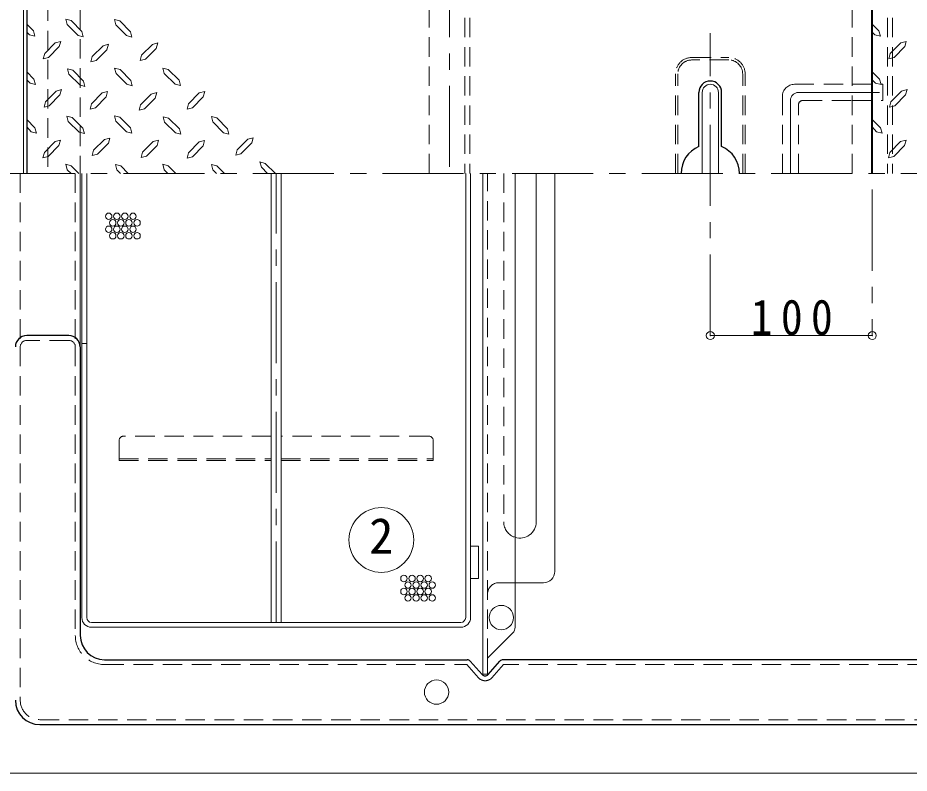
# Model space of a CAD drawing. Units: millimetres at full size, sheet at 1:10; details may follow other scales. Extents: x -2115 to 1935, y -1423 to 1387.
# Drawn here: x -1209 to -658, y 297 to 763 of the extents above; entities that cross this region are included whole.
import ezdxf
from ezdxf.enums import TextEntityAlignment as Align

# ---------------------------------------------------------------- set-up
doc = ezdxf.new("R2010")
doc.units = ezdxf.units.MM
doc.header["$LTSCALE"] = 10
doc.header["$PDMODE"] = 32
doc.header["$PDSIZE"] = 5
doc.linetypes.add('CHAIN1', pattern=[8, 5, -1, 1, -1])
doc.linetypes.add('DASHED1', pattern=[1.8, 1.2, -0.6])
doc.layers.add('0-0____1', color=4, linetype='Continuous', lineweight=9)
doc.styles.add('ＭＳ ゴシック', font='')
doc.styles.get('ＭＳ ゴシック').set_extended_font_data('MS Gothic')

msp = doc.modelspace()

# ---------------------------------------------------------------- linework, layer by layer
at = {"layer": '0-0____1', "color": 7, "lineweight": 18}
for p, q in [((-1205.06, 1001.76), (-1205.06, 666.76)), ((-786.06, 666.76), (-786.06, 716.76)), ((-776.06, 666.76), (-776.06, 716.76)), ((-1170.06, 559.76), (-1170.06, 666.76)), ((-1052.06, 389.76), (-1052.06, 666.76)), ((-1046.06, 389.76), (-1046.06, 666.76)), ((-932.06, 666.76), (-932.06, 392.76)), ((-929.06, 392.76), (-929.06, 666.76)), ((-921.56, 357.76), (-921.56, 666.76)), ((-901.56, 666.76), (-901.56, 386.83)), ((-1169.06, 561.76), (-1166.06, 561.76)), ((-1169.06, 392.76), (-1169.06, 561.76)), ((-1166.06, 561.76), (-1166.06, 392.76)), ((-929.06, 436.76), (-924.06, 436.76)), ((-924.06, 416.76), (-924.06, 436.76)), ((-929.06, 416.76), (-924.06, 416.76)), ((-935.06, 389.76), (-1163.06, 389.76)), ((-1163.06, 386.76), (-935.06, 386.76)), ((-903.02, 383.3), (-918.56, 367.76)), ((-918.56, 367.76), (-918.56, 357.76)), ((-921.56, 357.76), (-918.56, 357.76)), ((-1225.06, 296.76), (384.94, 296.76))]:
    msp.add_line(p, q, dxfattribs=at)
at = {"layer": '0-0____1', "color": 1, "lineweight": 40}
msp.add_line((-681.06, 666.76), (-681.06, 1000.76), dxfattribs=at)
at = {"layer": '0-0____1', "color": 7, "linetype": 'DASHED1', "lineweight": 18}
for p, q in [((-954.56, 666.76), (-954.56, 960.76)), ((-929.56, 960.76), (-929.56, 666.76)), ((-693.56, 666.76), (-693.56, 960.76)), ((-668.56, 960.76), (-668.56, 666.76)), ((-792.56, 738.26), (-769.56, 738.26)), ((-769.56, 736.76), (-792.56, 736.76)), ((-802.56, 666.76), (-802.56, 728.26)), ((-801.06, 666.76), (-801.06, 728.26)), ((-761.06, 666.76), (-761.06, 728.26)), ((-759.56, 666.76), (-759.56, 728.26)), ((-729.06, 721.76), (-693.56, 721.76)), ((-736.56, 666.76), (-736.56, 714.26)), ((-724.06, 711.76), (-693.56, 711.76)), ((-726.56, 666.76), (-726.56, 709.26)), ((-1177.06, 563.76), (-1203.06, 563.76)), ((-1207.06, 559.76), (-1207.06, 341.76)), ((-1173.06, 559.76), (-1173.06, 381.76)), ((-1155.06, 363.76), (-931.32, 363.76)), ((-924.2, 355.63), (-931.32, 363.76)), ((-915.93, 355.63), (-908.8, 363.76)), ((-431.32, 363.76), (-908.8, 363.76)), ((-1195.06, 329.76), (354.94, 329.76))]:
    msp.add_line(p, q, dxfattribs=at)
at = {"layer": '0-0____1', "linetype": 'CHAIN1'}
for p, q in [((-942.06, 960.76), (-942.06, 666.76)), ((-781.06, 566.76), (-781.06, 753.26)), ((-726.56, 716.76), (-674.56, 716.76)), ((-731.56, 666.76), (-731.56, 711.76)), ((-1383.39, 666.76), (744.94, 666.76)), ((-1049.06, 389.76), (-1049.06, 666.76)), ((-681.06, 656.76), (-681.06, 566.76))]:
    msp.add_line(p, q, dxfattribs=at)
at = {"layer": '0-0____1', "linetype": 'DASHED1'}
for p, q in [((-932.56, 960.76), (-932.56, 666.76)), ((-671.56, 960.76), (-671.56, 666.76)), ((-1190.06, 772.83), (-1190.06, 666.76)), ((-1170.06, 767.65), (-1170.06, 666.76)), ((-693.56, 721.76), (-674.56, 721.76)), ((-674.56, 711.76), (-674.56, 721.76)), ((-693.56, 711.76), (-674.56, 711.76)), ((-1207.06, 666.76), (-1207.06, 559.76)), ((-1173.06, 666.76), (-1173.06, 559.76)), ((-918.56, 367.76), (-918.56, 666.76)), ((-908.56, 666.76), (-908.56, 451.76)), ((-1146.06, 501.76), (-1146.06, 489.76)), ((-1052.06, 504.76), (-1143.06, 504.76)), ((-955.06, 504.76), (-1046.06, 504.76)), ((-952.06, 501.76), (-952.06, 489.76)), ((-1146.06, 490.76), (-1052.06, 490.76)), ((-1146.06, 489.76), (-1052.06, 489.76)), ((-1046.06, 490.76), (-952.06, 490.76)), ((-1046.06, 489.76), (-952.06, 489.76)), ((-911.56, 414.26), (-901.56, 414.26))]:
    msp.add_line(p, q, dxfattribs=at)
at = {"layer": '0-0____1', "color": 5, "lineweight": 25}
for p, q in [((-1203.06, 776.62), (-1203.06, 666.76)), ((-788.06, 683.34), (-788.06, 716.76)), ((-774.06, 683.34), (-774.06, 716.76)), ((-1177.06, 566.76), (-1203.06, 566.76)), ((-1170.06, 559.76), (-1170.06, 381.76)), ((-1155.06, 366.76), (-931.1, 366.76)), ((-921.94, 357.61), (-929.22, 365.91)), ((-918.18, 357.61), (-910.9, 365.91)), ((-431.1, 366.76), (-909.02, 366.76)), ((-1195.06, 326.76), (354.94, 326.76))]:
    msp.add_line(p, q, dxfattribs=at)
at = {"layer": '0-0____1'}
for p, q in [((-1178.96, 761.89), (-1175.6, 761.05)), ((-1178.12, 758.63), (-1178.96, 761.89)), ((-1168.99, 754.43), (-1175.6, 761.05)), ((-1148.93, 761.78), (-1145.57, 760.84)), ((-1148.09, 758.42), (-1148.93, 761.78)), ((-1139.06, 754.22), (-1145.57, 760.84)), ((-1198.91, 754.75), (-1203.06, 758.9)), ((-1198.91, 754.75), (-1198.07, 751.39)), ((-1171.4, 751.91), (-1178.12, 758.63)), ((-1168.99, 754.43), (-1168.15, 751.07)), ((-1141.48, 751.81), (-1148.09, 758.42)), ((-1139.06, 754.22), (-1138.12, 750.86)), ((-676.91, 754.75), (-681.06, 758.9)), ((-676.91, 754.75), (-676.07, 751.39)), ((-1201.43, 752.23), (-1203.06, 753.86)), ((-1201.43, 752.23), (-1198.07, 751.39)), ((-1171.4, 751.91), (-1168.15, 751.07)), ((-1141.48, 751.81), (-1138.12, 750.86)), ((-679.43, 752.23), (-681.06, 753.86)), ((-679.43, 752.23), (-676.07, 751.39)), ((-1185.47, 747.4), (-1191.98, 740.78)), ((-1182.95, 744.98), (-1189.57, 738.26)), ((-1185.47, 747.4), (-1182.11, 748.24)), ((-1182.95, 744.98), (-1182.11, 748.24)), ((-1155.97, 745.51), (-1162.58, 738.89)), ((-1153.55, 743.09), (-1160.17, 736.48)), ((-1155.97, 745.51), (-1152.61, 746.45)), ((-1153.55, 743.09), (-1152.61, 746.45)), ((-1125.52, 746.35), (-1132.13, 739.73)), ((-1125.52, 746.35), (-1122.16, 747.29)), ((-1123.1, 743.93), (-1122.16, 747.29)), ((-663.47, 747.4), (-669.98, 740.78)), ((-660.95, 744.98), (-667.57, 738.26)), ((-663.47, 747.4), (-660.11, 748.24)), ((-660.95, 744.98), (-660.11, 748.24)), ((-1192.93, 737.42), (-1191.98, 740.78)), ((-1189.57, 738.26), (-1192.93, 737.42)), ((-670.93, 737.42), (-669.98, 740.78)), ((-667.57, 738.26), (-670.93, 737.42)), ((-1198.6, 724.93), (-1203.06, 729.39)), ((-1177.91, 731.33), (-1174.55, 730.39)), ((-1177.07, 727.97), (-1177.91, 731.33)), ((-1170.35, 721.36), (-1177.07, 727.97)), ((-1167.94, 723.77), (-1174.55, 730.39)), ((-1148.83, 731.75), (-1145.47, 730.81)), ((-1147.88, 728.39), (-1148.83, 731.75)), ((-1141.27, 721.78), (-1147.88, 728.39)), ((-1138.85, 724.19), (-1145.47, 730.81)), ((-1119.01, 731.75), (-1115.65, 730.91)), ((-1118.17, 728.5), (-1119.01, 731.75)), ((-1111.45, 721.88), (-1118.17, 728.5)), ((-1109.03, 724.3), (-1115.65, 730.91)), ((-676.6, 724.93), (-681.06, 729.39)), ((-1201.01, 722.41), (-1203.06, 724.46)), ((-1201.01, 722.41), (-1197.65, 721.57)), ((-1198.6, 724.93), (-1197.65, 721.57)), ((-1170.35, 721.36), (-1167.1, 720.41)), ((-1167.94, 723.77), (-1167.1, 720.41)), ((-1141.27, 721.78), (-1137.91, 720.83)), ((-1138.85, 724.19), (-1137.91, 720.83)), ((-1111.45, 721.88), (-1108.19, 720.94)), ((-1109.03, 724.3), (-1108.19, 720.94)), ((-679.01, 722.41), (-681.06, 724.46)), ((-679.01, 722.41), (-675.65, 721.57)), ((-676.6, 724.93), (-675.65, 721.57)), ((-1184.95, 717.58), (-1191.56, 710.96)), ((-1184.95, 717.58), (-1181.59, 718.52)), ((-1182.53, 715.16), (-1181.59, 718.52)), ((-1156.49, 716.42), (-1163, 709.81)), ((-1156.49, 716.42), (-1153.13, 717.26)), ((-1153.97, 714.01), (-1153.13, 717.26)), ((-1126.15, 715.69), (-1132.76, 709.07)), ((-1126.15, 715.69), (-1122.79, 716.63)), ((-1123.73, 713.27), (-1122.79, 716.63)), ((-1096.54, 716.42), (-1103.15, 709.81)), ((-1096.54, 716.42), (-1093.18, 717.26)), ((-1094.12, 714.01), (-1093.18, 717.26)), ((-662.95, 717.58), (-669.56, 710.96)), ((-662.95, 717.58), (-659.59, 718.52)), ((-660.53, 715.16), (-659.59, 718.52)), ((-1192.4, 707.6), (-1191.56, 710.96)), ((-1182.53, 715.16), (-1189.15, 708.55)), ((-1153.97, 714.01), (-1160.59, 707.29)), ((-1123.73, 713.27), (-1130.35, 706.66)), ((-1094.12, 714.01), (-1100.74, 707.29)), ((-670.4, 707.6), (-669.56, 710.96)), ((-660.53, 715.16), (-667.15, 708.55)), ((-1189.15, 708.55), (-1192.4, 707.6)), ((-1163.95, 706.45), (-1163, 709.81)), ((-1160.59, 707.29), (-1163.95, 706.45)), ((-1133.6, 705.71), (-1132.76, 709.07)), ((-1130.35, 706.66), (-1133.6, 705.71)), ((-1103.99, 706.45), (-1103.15, 709.81)), ((-1100.74, 707.29), (-1103.99, 706.45)), ((-667.15, 708.55), (-670.4, 707.6)), ((-1197.97, 694.9), (-1203.06, 699.99)), ((-1178.33, 702.14), (-1174.97, 701.3)), ((-1177.39, 698.89), (-1178.33, 702.14)), ((-1170.77, 692.27), (-1177.39, 698.89)), ((-1168.36, 694.69), (-1174.97, 701.3)), ((-1148.93, 702.35), (-1145.57, 701.41)), ((-1148.09, 698.99), (-1148.93, 702.35)), ((-1141.48, 692.38), (-1148.09, 698.99)), ((-1139.06, 694.9), (-1145.57, 701.41)), ((-1118.8, 701.72), (-1115.44, 700.88)), ((-1117.96, 698.47), (-1118.8, 701.72)), ((-1108.82, 694.27), (-1115.44, 700.88)), ((-1079.11, 694.37), (-1085.72, 700.99)), ((-675.97, 694.9), (-681.06, 699.99)), ((-1200.38, 692.38), (-1203.06, 695.44)), ((-1197.97, 694.9), (-1197.02, 691.54)), ((-1168.36, 694.69), (-1167.41, 691.33)), ((-1139.06, 694.9), (-1138.12, 691.54)), ((-1111.24, 691.85), (-1117.96, 698.47)), ((-1108.82, 694.27), (-1107.98, 690.91)), ((-1081.52, 691.85), (-1088.14, 698.57)), ((-1079.11, 694.37), (-1078.27, 691.01)), ((-678.38, 692.38), (-681.06, 695.44)), ((-675.97, 694.9), (-675.02, 691.54)), ((-1200.38, 692.38), (-1197.02, 691.54)), ((-1170.77, 692.27), (-1167.41, 691.33)), ((-1155.13, 687.76), (-1151.77, 688.6)), ((-1152.61, 685.34), (-1151.77, 688.6)), ((-1141.48, 692.38), (-1138.12, 691.54)), ((-1111.24, 691.85), (-1107.98, 690.91)), ((-1081.52, 691.85), (-1078.27, 691.01)), ((-1066.61, 687.97), (-1073.23, 681.35)), ((-1066.61, 687.97), (-1063.25, 688.81)), ((-1064.09, 685.55), (-1063.25, 688.81)), ((-678.38, 692.38), (-675.02, 691.54)), ((-1185.58, 686.39), (-1192.19, 679.78)), ((-1183.16, 683.98), (-1189.78, 677.26)), ((-1185.58, 686.39), (-1182.22, 687.23)), ((-1183.16, 683.98), (-1182.22, 687.23)), ((-1155.13, 687.76), (-1161.74, 681.14)), ((-1152.61, 685.34), (-1159.33, 678.62)), ((-1124.99, 686.5), (-1131.61, 679.88)), ((-1122.58, 684.08), (-1129.19, 677.36)), ((-1124.99, 686.5), (-1121.63, 687.34)), ((-1122.58, 684.08), (-1121.63, 687.34)), ((-1096.64, 686.18), (-1103.15, 679.57)), ((-1096.64, 686.18), (-1093.28, 687.02)), ((-1094.12, 683.77), (-1093.28, 687.02)), ((-1064.09, 685.55), (-1070.81, 678.83)), ((-663.58, 686.39), (-670.19, 679.78)), ((-661.16, 683.98), (-667.78, 677.26)), ((-663.58, 686.39), (-660.22, 687.23)), ((-661.16, 683.98), (-660.22, 687.23)), ((-1193.14, 676.42), (-1192.19, 679.78)), ((-1189.78, 677.26), (-1193.14, 676.42)), ((-1162.58, 677.78), (-1161.74, 681.14)), ((-1159.33, 678.62), (-1162.58, 677.78)), ((-1074.07, 677.99), (-1073.23, 681.35)), ((-1070.81, 678.83), (-1074.07, 677.99)), ((-671.14, 676.42), (-670.19, 679.78)), ((-667.78, 677.26), (-671.14, 676.42)), ((-1178.96, 672.43), (-1175.6, 671.48)), ((-1178.02, 669.07), (-1178.96, 672.43)), ((-1170.88, 666.76), (-1175.6, 671.48)), ((-1148.3, 672.22), (-1144.94, 671.38)), ((-1147.46, 668.96), (-1148.3, 672.22)), ((-1140.5, 666.76), (-1144.94, 671.38)), ((-1119.01, 672.43), (-1115.65, 671.48)), ((-1118.17, 669.07), (-1119.01, 672.43)), ((-1110.92, 666.76), (-1115.65, 671.48)), ((-1081, 666.76), (-1085.72, 671.48)), ((-1049.45, 666.76), (-1055.8, 672.95)), ((-1175.71, 666.76), (-1178.02, 669.07)), ((-1169.06, 561.76), (-1169.06, 666.76)), ((-1166.06, 561.76), (-1166.06, 666.76)), ((-1145.26, 666.76), (-1147.46, 668.96)), ((-1115.86, 666.76), (-1118.17, 669.07)), ((-1054.43, 666.76), (-1058.21, 670.54)), ((-888.56, 666.76), (-888.56, 451.76)), ((-877.06, 666.76), (-877.06, 421.26)), ((-781.06, 566.76), (-681.06, 566.76)), ((-884.06, 414.26), (-901.56, 414.26))]:
    msp.add_line(p, q, dxfattribs=at)
for points in [[(-1123.1, 743.93), (-1129.72, 737.32), (-1132.97, 736.37), (-1132.13, 739.73)], [(-1160.17, 736.48), (-1163.53, 735.64), (-1162.58, 738.89)], [(-1088.14, 698.57), (-1089.08, 701.83), (-1085.72, 700.99)], [(-1094.12, 683.77), (-1100.74, 677.05), (-1104.1, 676.21), (-1103.15, 679.57)], [(-1129.19, 677.36), (-1132.45, 676.52), (-1131.61, 679.88)], [(-1085.83, 666.76), (-1088.14, 669.07), (-1089.08, 672.32), (-1085.72, 671.48)], [(-1058.21, 670.54), (-1059.16, 673.9), (-1055.8, 672.95)]]:
    msp.add_lwpolyline(points, dxfattribs=at)
for centre, radius in [((-1152.46, 640.32), 2), ((-1147.46, 640.32), 2), ((-1142.46, 640.32), 2), ((-1137.46, 640.32), 2), ((-1152.46, 632.32), 2), ((-1149.96, 636.32), 2), ((-1147.46, 632.32), 2), ((-1144.96, 636.32), 2), ((-1142.46, 632.32), 2), ((-1139.96, 636.32), 2), ((-1137.46, 632.32), 2), ((-1134.96, 636.32), 2), ((-1149.96, 628.32), 2), ((-1144.96, 628.32), 2), ((-1139.96, 628.32), 2), ((-1134.96, 628.32), 2), ((-970.19, 416.84), 2), ((-965.19, 416.84), 2), ((-960.19, 416.84), 2), ((-955.19, 416.84), 2), ((-967.69, 412.84), 2), ((-962.69, 412.84), 2), ((-957.69, 412.84), 2), ((-952.69, 412.84), 2), ((-970.19, 408.84), 2), ((-965.19, 408.84), 2), ((-960.19, 408.84), 2), ((-955.19, 408.84), 2), ((-967.69, 404.84), 2), ((-962.69, 404.84), 2), ((-957.69, 404.84), 2), ((-952.69, 404.84), 2), ((-910.06, 392.76), 7.5), ((-950.06, 346.76), 7.5)]:
    msp.add_circle(centre, radius, dxfattribs=at)
at = {"layer": '0-0____1', "color": 7, "lineweight": 18}
msp.add_circle((-984.15, 440.63), 20, dxfattribs=at)
at = {"layer": '0-0____1', "color": 7, "linetype": 'DASHED1', "lineweight": 18}
for centre, radius, start, end in [((-792.56, 728.26), 10, 90, 180), ((-769.56, 728.26), 10, 0, 90), ((-792.56, 728.26), 8.5, 90, 180), ((-769.56, 728.26), 8.5, 0, 90), ((-729.06, 714.26), 7.5, 90, 180), ((-724.06, 709.26), 2.5, 90, 180), ((-1203.06, 559.76), 4, 90, 180), ((-1177.06, 559.76), 4, 0, 90), ((-1155.06, 381.76), 18, 180, 270), ((-920.06, 359.26), 5.5, 221.2512, 318.7488), ((-1195.06, 341.76), 12, 180, 270)]:
    msp.add_arc(centre, radius, start, end, dxfattribs=at)
at = {"layer": '0-0____1', "color": 5, "lineweight": 25}
for centre, radius, start, end in [((-781.06, 716.76), 7, 0, 180), ((-781.06, 666.76), 18, 112.8854, 180), ((-781.06, 666.76), 18, 0, 67.1146), ((-1203.06, 559.76), 7, 90, 180), ((-1177.06, 559.76), 7, 0, 90), ((-1155.06, 381.76), 15, 180, 270), ((-931.1, 364.26), 2.5, 41.2512, 90), ((-909.02, 364.26), 2.5, 90, 138.7488), ((-920.06, 359.26), 2.5, 221.2512, 318.7488), ((-1195.06, 341.76), 15, 180, 270)]:
    msp.add_arc(centre, radius, start, end, dxfattribs=at)
at = {"layer": '0-0____1', "color": 7, "lineweight": 18}
for centre, radius, start, end in [((-781.06, 716.76), 5, 0, 180), ((-1163.06, 392.76), 6, 180, 270), ((-1163.06, 392.76), 3, 180, 270), ((-935.06, 392.76), 3, 270, 0), ((-935.06, 392.76), 6, 270, 0), ((-906.56, 386.83), 5, 315, 0)]:
    msp.add_arc(centre, radius, start, end, dxfattribs=at)
at = {"layer": '0-0____1', "linetype": 'CHAIN1'}
msp.add_arc((-726.56, 711.76), 5, 90, 180, dxfattribs=at)
at = {"layer": '0-0____1', "linetype": 'DASHED1'}
for centre, radius, start, end in [((-1143.06, 501.76), 3, 90, 180), ((-955.06, 501.76), 3, 0, 90), ((-898.56, 451.76), 10, 180, 252.5424), ((-911.56, 407.26), 7, 90, 180)]:
    msp.add_arc(centre, radius, start, end, dxfattribs=at)
at = {"layer": '0-0____1'}
for centre, radius, start in [((-898.56, 451.76), 10, 252.5424), ((-884.06, 421.26), 7, 270)]:
    msp.add_arc(centre, radius, start, 0, dxfattribs=at)
for p in [(-781.06, 566.76), (-681.06, 566.76)]:
    msp.add_point(p, dxfattribs=at)

# ---------------------------------------------------------------- texts
at = {"layer": '0-0____1', "color": 7, "style": 'ＭＳ ゴシック'}
msp.add_text('2', height=21.99, dxfattribs=at).set_placement((-991.65, 425.63), align=Align.BOTTOM_LEFT)
at = {"layer": '0-0____1', "color": 7, "insert": (-756.06, 566.76), "char_height": 21.99, "attachment_point": 7, "style": 'ＭＳ ゴシック'}
msp.add_mtext('\\T1.38;\\W0.9;100', dxfattribs=at)

doc.saveas('drawing.dxf')
